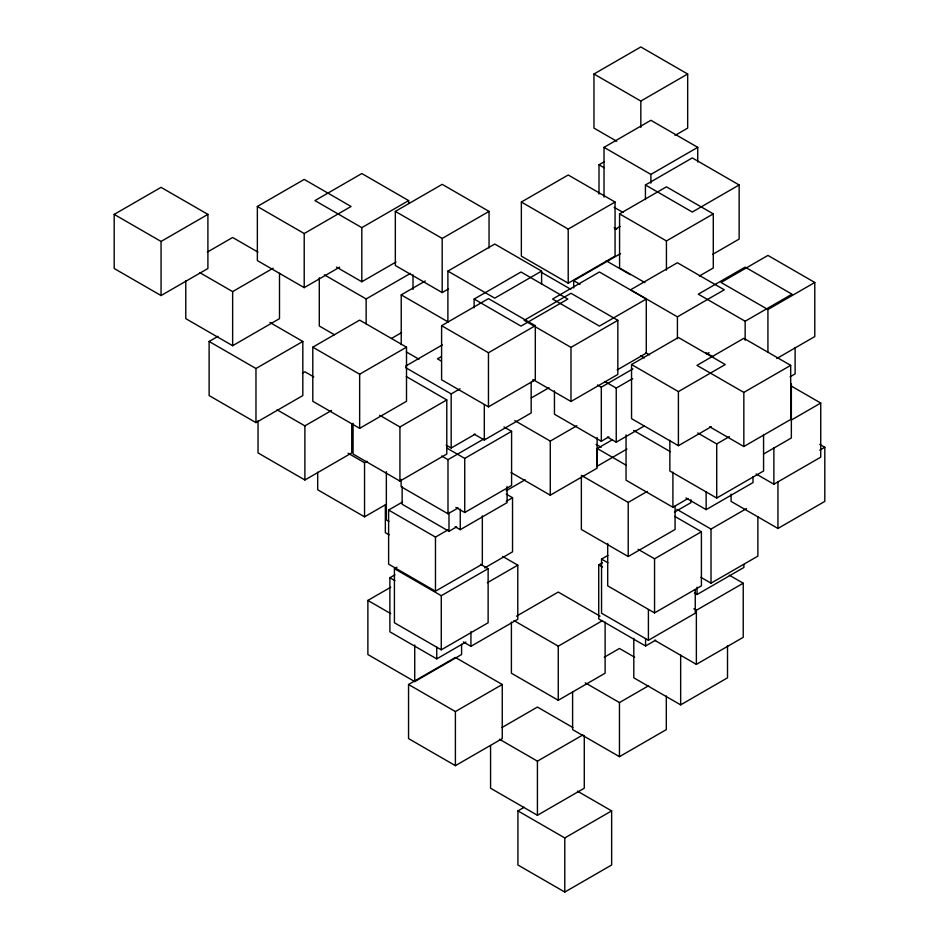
<?xml version="1.0" encoding="UTF-8"?>
<svg xmlns="http://www.w3.org/2000/svg" width="939" height="939" viewBox="0 0 939 939"><rect width="100%" height="100%" fill="white"/><g stroke="black" fill="none" stroke-linecap="round" stroke-linejoin="round"><path stroke-width="1.41" d="M114.194 214.397L161.05 187.342L207.906 214.397L207.906 268.507L161.05 295.55L114.194 268.507L114.194 214.397L161.05 241.452L207.906 214.397M257.356 206.474L304.213 179.419L351.069 206.474L304.213 233.529L257.356 206.474L257.356 260.584L304.213 287.639L339.672 267.157M207.308 252.11L232.637 237.485L257.955 252.11M616.759 141.273L593.964 128.103L593.964 74.005L640.821 46.95L687.677 74.005L687.677 128.103L675.024 135.416M199.702 272.58L232.637 291.595L273.155 268.202M408.665 200.594L361.808 173.539L314.952 200.594L361.808 227.649L408.665 200.594L408.665 203.517M448.525 288.895L442.187 292.557L395.331 265.502L395.331 211.392L442.187 184.349L489.043 211.392L489.043 247.955M269.904 322.453L302.828 341.467L302.828 395.565L255.971 422.62L209.115 395.565L209.115 341.467L217.977 336.35M593.964 74.005L640.821 101.06L687.677 74.005M185.781 280.632L185.781 318.65L232.637 345.705L279.493 318.65L279.493 273.319M336.479 267.134L361.808 281.747L396 262.016M395.331 211.392L442.187 238.447L489.043 211.392M604.023 197.073L604.023 147.353L650.88 120.298L697.736 147.353L697.736 161.978M521.356 202.038L568.212 174.983L615.068 202.038L615.068 256.136L568.212 283.191L521.356 256.136L521.356 202.038L568.212 229.081L615.068 202.038M324.366 274.834L366.151 298.954L410.484 273.366M599 194.033L599 164.783L604.059 161.86M209.115 341.467L255.971 368.511L302.828 341.467M401.223 344.59L401.223 294.869L425.285 280.984M312.793 347.184L359.649 320.129L406.505 347.184L406.505 401.282L359.649 428.337L312.793 401.282L312.793 347.184L359.649 374.227L406.505 347.184M447.891 322.288L447.891 271.101L494.747 244.046L541.603 271.101L541.603 284.259M302.358 373.229L304.893 371.774L313.755 376.891M604.023 147.353L650.88 174.396L697.736 147.353M645.433 199.596L645.433 184.971L692.289 157.916L739.146 184.971L739.146 239.069L712.548 254.422M391.481 338.439L401.61 332.594M644.905 282.616L619.576 267.991L619.576 213.881L666.432 186.826L713.288 213.881L713.288 267.991L699.355 276.031M474.136 299.06L520.992 272.005L567.849 299.06L520.992 326.115L474.136 299.06L474.136 307.828M441.6 325.692L488.456 298.637L535.312 325.692L535.312 379.802L488.456 406.845L441.6 379.802L441.6 325.692L488.456 352.747L535.312 325.692M541.603 271.101L494.747 298.156L447.891 271.101M615.057 229.327L620.127 226.405M405.589 366.128L442.316 344.93M277.028 409.791L304.893 425.872L331.49 410.519M441.26 356.644L437.457 358.839L441.26 361.034M573.682 287.98L573.682 280.667L620.538 253.612M739.146 184.971L692.289 212.026L645.433 184.971M619.576 213.881L666.432 240.936L713.288 213.881M405.589 367.595L451.178 393.922L460.04 388.793M258.037 420.754L258.037 452.927L304.893 479.982L351.749 452.927L351.749 423.677M379.673 415.273L399.932 426.975L446.788 399.92L446.788 454.03L399.932 481.085L353.076 454.03L353.076 423.325M646.278 299.048L599.422 326.103L552.566 299.048L599.422 271.993L646.278 299.048L646.278 353.146L617.158 369.966M348.087 453.22L364.543 462.727L367.079 461.26M617.839 320.328L570.982 293.273L524.126 320.328L570.982 347.383L617.839 320.328L617.839 374.438L570.982 401.481L532.988 379.556M532.519 381.187L535.054 379.732M531.286 397.948L549.01 387.713M677.418 316.854L724.274 289.799L677.418 262.744L630.562 289.799L677.418 316.854L677.418 338.779M446.107 445.098L451.178 448.02L475.24 434.135M441.659 456.014L447.985 459.664L484.712 438.466M474.183 434.147L484.313 440.004L531.169 412.949L531.169 382.243M446.999 448.161L464.735 458.396L511.591 431.341L511.591 485.451L464.735 512.506L455.873 507.389M317.687 472.223L317.687 489.771L364.543 516.826L386.07 504.396M631.548 364.543L678.404 337.488L725.26 364.543L678.404 391.598L631.548 364.543L631.548 418.641L678.404 445.696L711.328 426.693M482.329 515.887L482.329 564.151L435.473 591.194L388.617 564.151L388.617 510.041L402.549 502.001M597.509 384.978L601.312 387.173L632.968 368.886M604.845 381.492L616.242 388.077L632.71 378.57M745.155 321.232L792.011 294.177L745.155 267.134L698.299 294.177L745.155 321.232L745.155 340.247M814.782 282.475L767.926 255.42L721.07 282.475L767.926 309.518L814.782 282.475L814.782 336.573L776.788 358.51M514.818 420.625L550.277 441.095L576.875 425.743M706.551 354.144L709.086 352.677M401.129 479.406L401.129 486.719L447.985 513.774L458.126 507.929M506.191 490.733L525.183 479.77M388.617 510.041L435.473 537.096L448.138 529.784M554.456 390.824L554.456 414.228L601.312 441.271L608.906 436.893M402.138 486.695L402.138 504.243L448.995 531.298L456.6 526.908M597.251 466.073L597.251 448.525L612.439 439.757M506.215 501.391L512.541 497.729L512.541 551.839L484.688 567.919M455.18 526.744L460.251 529.678L507.107 502.623L507.107 486.531M480.533 564.28L488.127 568.658L488.127 622.768L441.271 649.823L394.415 622.768L394.415 568.658L396.951 567.203M607.38 437.069L616.242 442.187L644.107 426.095M465.861 642.053L436.741 658.873L389.885 631.818L389.885 577.72L394.943 574.797M596.558 466.589L626.947 449.042M461.589 644.295L461.589 654.53L414.733 681.585L367.877 654.53L367.877 600.42L390.671 587.262M511.027 472.528L550.277 495.193L597.134 468.15L597.134 437.433M790.697 365.365L743.841 338.31L696.984 365.365L743.841 392.408L790.697 365.365L790.697 419.463L743.841 446.518L709.649 426.776M790.051 376.821L795.11 373.886L795.11 347.571M394.415 568.658L441.271 595.713L488.127 568.658M697.712 432.973L716.715 443.936L729.38 436.623M487.388 582.708L517.788 565.161L517.788 619.271L470.932 646.325L463.338 641.936M581.358 475.369L628.214 502.412L647.206 491.449M791.612 419.874L820.733 403.066L820.733 457.164L773.877 484.219L756.153 473.984M763.489 454.065L791.354 437.985L791.354 383.875M626.043 434.874L626.043 480.205L672.911 507.26L688.099 498.492M674.495 512.131L690.963 502.635L690.963 499.701M695.259 589.821L695.259 613.214L648.403 640.269L601.547 613.214L601.547 559.104L607.885 555.454M655.715 640.152L645.586 645.997L598.73 618.942L598.73 564.844L602.533 562.649M669.859 440.285L669.859 470.991L716.715 498.046L763.571 470.991L763.571 434.428M516.473 616.184L558.259 592.063L600.056 616.184M685.893 497.94L706.151 509.631L753.008 482.587L753.008 476.73M581.358 476.824L581.358 529.467L628.214 556.522L675.071 529.467L675.071 506.074M408.547 684.496L455.403 657.453L502.259 684.496L502.259 738.606L455.403 765.661L408.547 738.606L408.547 684.496L455.403 711.551L502.259 684.496M819.735 450.215L824.806 447.293L824.806 501.403L777.95 528.457L731.094 501.403L731.094 494.09M638.086 549.303L654.553 558.799L701.41 531.756L701.41 585.854L654.553 612.909L607.697 585.854L607.697 543.446M676.831 509.325L711.023 529.068L746.482 508.598M513.938 620.573L558.259 646.161L602.58 620.573M700.893 577.321L711.023 583.178L757.879 556.123L757.879 516.638M694.508 593.061L697.043 594.528L743.899 567.473L743.899 564.55M604.27 657.241L619.458 648.462L634.658 657.241M693.839 608.801L696.374 610.268L743.23 583.213L743.23 637.323L696.374 664.366L654.589 640.245M501.966 727.537L537.425 707.055L572.884 727.537M511.403 622.029L511.403 673.216L558.259 700.271L605.115 673.216L605.115 622.029M585.267 682.829L619.458 702.572L648.591 685.752M499.442 739.228L537.425 761.165L583.025 734.85M633.802 638.332L633.802 677.817L680.658 704.86L727.514 677.817L727.514 645.645M577.45 791.154L611.641 810.897L611.641 864.995L564.785 892.05L517.929 864.995L517.929 810.897L524.255 807.235M572.602 691.597L572.602 729.615L619.458 756.67L666.314 729.615L666.314 695.987M490.569 745.812L490.569 788.22L537.425 815.275L584.281 788.22L584.281 735.577M517.929 810.897L564.785 837.94L611.641 810.897M599 164.783L604.059 167.705M614.153 207.308L623.015 212.425M614.188 227.661L616.723 229.128M606.195 260.772L630.257 274.658M791.612 386.246L820.733 403.066M705.893 352.677L713.499 357.066M573.682 280.667L580.02 284.317M541.627 272.451L570.759 289.271M819.735 444.37L824.806 447.293M645.762 352.677L649.565 354.872M640.574 355.728L644.365 357.923M401.223 294.869L448.079 321.924M633.649 430.485L670.376 451.694M596.124 444.347L601.183 447.269M597.251 448.525L626.372 465.345M406.294 351.902L418.958 359.214M674.812 516.403L701.41 531.756M503.985 426.963L511.591 431.341M334.495 334.789L319.295 326.009L319.295 277.756M406.27 376.527L446.788 399.92M729.298 575.173L743.23 583.213M506.215 494.078L512.541 497.729M601.547 559.104L607.885 562.766M598.73 564.844L602.533 567.039M502.588 556.393L517.788 565.161M388.887 521.356L386.352 519.901L386.352 471.648M389.145 534.854L385.342 532.659L385.342 504.877M389.885 577.72L394.943 580.642M367.877 600.42L390.671 613.59M777.95 481.66L777.95 528.457M773.877 447.657L773.877 484.219M767.926 309.518L767.926 351.925M743.841 392.408L743.841 446.518M716.715 443.936L716.715 498.046M711.023 529.068L711.023 583.178M706.151 492.083L706.151 509.631M697.043 587.215L697.043 594.528M696.374 610.268L696.374 664.366M680.658 655.152L680.658 704.86M678.404 391.598L678.404 445.696M672.911 472.164L672.911 507.26M666.432 240.936L666.432 270.186M654.553 558.799L654.553 612.909M650.88 174.396L650.88 183.175M648.403 609.564L648.403 640.269M645.586 638.684L645.586 645.997M640.821 101.06L640.821 127.375M628.214 502.412L628.214 556.522M619.458 702.572L619.458 756.67M616.242 388.077L616.242 442.187M601.312 387.173L601.312 441.271M570.982 347.383L570.982 401.481M568.212 229.081L568.212 283.191M564.785 837.94L564.785 892.05M558.259 646.161L558.259 700.271M550.277 441.095L550.277 495.193M537.425 761.165L537.425 815.275M488.456 352.747L488.456 406.845M484.313 404.909L484.313 440.004M470.932 631.701L470.932 646.325M464.735 458.396L464.735 512.506M460.251 509.196L460.251 529.678M455.403 711.551L455.403 765.661M451.178 393.922L451.178 448.02M448.995 512.283L448.995 531.298M447.985 459.664L447.985 513.774M442.187 238.447L442.187 292.557M441.271 595.713L441.271 649.823M436.741 647.171L436.741 658.873M435.473 537.096L435.473 591.194M414.733 645.023L414.733 681.585M413.007 274.834L413.007 289.447M399.932 426.975L399.932 481.085M366.151 298.954L366.151 323.814M364.543 462.727L364.543 516.826M361.808 227.649L361.808 281.747M359.649 374.227L359.649 428.337M304.893 425.872L304.893 479.982M304.213 233.529L304.213 287.639M255.971 368.511L255.971 422.62M232.637 291.595L232.637 345.705M161.05 241.452L161.05 295.55"/></g></svg>
